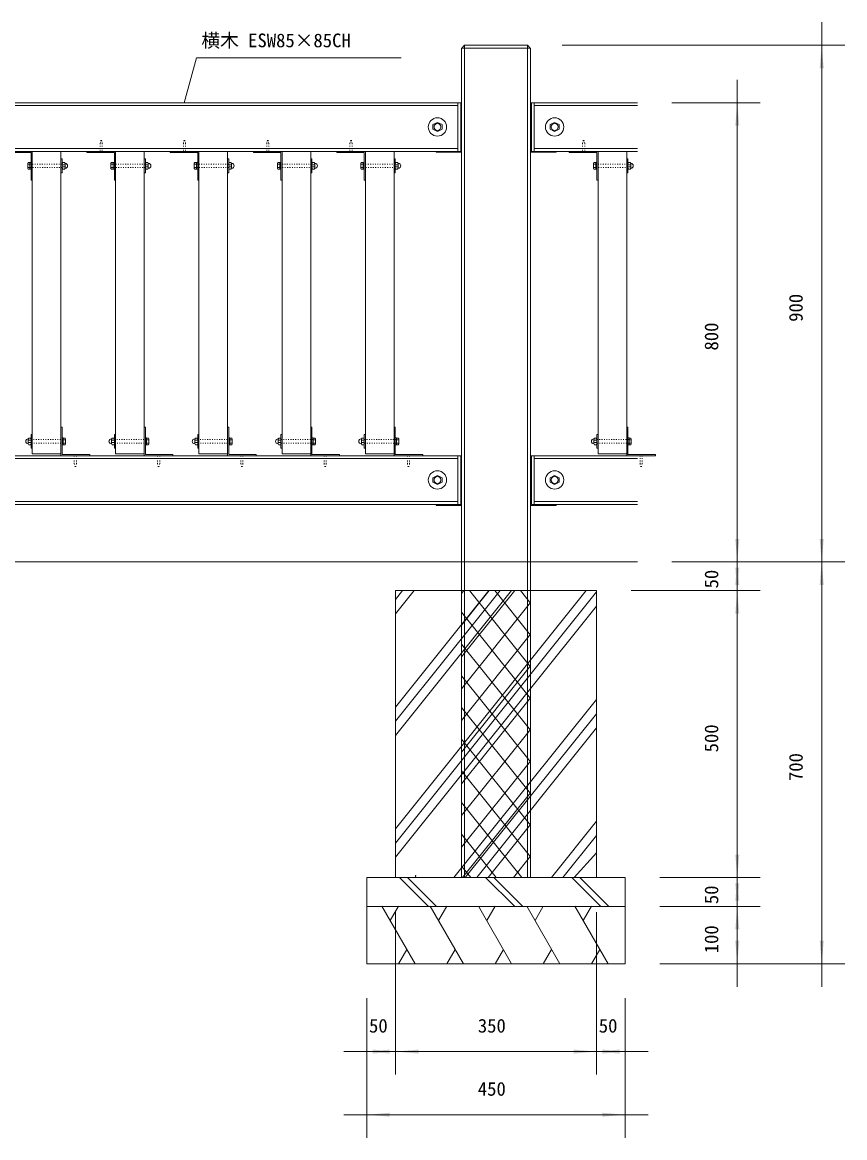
# Model space of a CAD drawing. Units: millimetres, scale not verified. Extents: x -3900 to 3900, y -2750 to 2750.
# Drawn here: x -871 to 561, y -517 to 1426 of the extents above; entities that cross this region are included whole.
import ezdxf
from ezdxf.enums import TextEntityAlignment as Align

# ---------------------------------------------------------------- set-up
doc = ezdxf.new("R2010")
doc.units = ezdxf.units.MM
doc.header["$LTSCALE"] = 20
doc.linetypes.add('USER5', pattern=[0.208282, 0.069427, -0.138855])
doc.layers.add('0-1_IMPORTED', color=2, linetype='Continuous', lineweight=18)
doc.styles.add('ＭＳ ゴシック', font='')
doc.styles.get('ＭＳ ゴシック').set_extended_font_data('MS Gothic')

msp = doc.modelspace()

# ---------------------------------------------------------------- linework, layer by layer
at = {"layer": '0-1_IMPORTED', "color": 1}
for p, q in [((521, 1426), (521, 1386)), ((69, 1386), (561, 1386)), ((521, 1386), (521, 486)), ((-588.8, 1286), (-567.8, 1364)), ((-567.8, 1364), (-211, 1364)), ((374, 1286), (374, 1326)), ((260, 1286), (414, 1286)), ((374, 486), (374, 1286)), ((374, 486), (374, 526)), ((521, 526), (521, 486)), ((260, 486), (414, 486)), ((260, 486), (414, 486)), ((260, 486), (561, 486)), ((260, 486), (561, 486)), ((374, 436), (374, 486)), ((374, 446), (374, 486)), ((521, 486), (521, 446)), ((521, 486), (521, -214)), ((374, 436), (374, 476)), ((189, 436), (414, 436)), ((189, 436), (414, 436)), ((374, -64), (374, 436)), ((374, 396), (374, 436)), ((374, -64), (374, -24)), ((239, -64), (414, -64)), ((239, -64), (414, -64)), ((374, -114), (374, -64)), ((374, -104), (374, -64)), ((374, -114), (374, -74)), ((239, -114), (414, -114)), ((239, -114), (414, -114)), ((374, -214), (374, -114)), ((374, -154), (374, -114)), ((-221, -124), (-221, -407)), ((-221, -124), (-221, -407)), ((129, -124), (129, -407)), ((129, -124), (129, -407)), ((239, -214), (414, -214)), ((239, -214), (561, -214)), ((374, -254), (374, -214)), ((521, -214), (521, -254)), ((-271, -274), (-271, -407)), ((-271, -274), (-271, -517)), ((179, -274), (179, -407)), ((179, -274), (179, -517)), ((-311, -367), (-271, -367)), ((-271, -367), (-221, -367)), ((-261, -367), (-221, -367)), ((-221, -367), (-181, -367)), ((-221, -367), (129, -367)), ((89, -367), (129, -367)), ((129, -367), (169, -367)), ((129, -367), (179, -367)), ((179, -367), (219, -367)), ((-271, -477), (-311, -477)), ((179, -477), (-271, -477)), ((219, -477), (179, -477))]:
    msp.add_line(p, q, dxfattribs=at)
at = {"layer": '0-1_IMPORTED'}
for p, q in [((-106, 1381), (14, 1381)), ((-101, 1386), (-101, -64)), ((9, 1386), (9, -64)), ((-1979.5, 1281), (-112.5, 1281)), ((200, 1281), (20.5, 1281)), ((-112.5, 1206), (-1979.5, 1206)), ((20.5, 1206), (200, 1206)), ((-861.5, 1178.91), (-857.5, 1178.91)), ((-861.5, 1173.09), (-857.5, 1173.09)), ((-801.5, 1180), (-800.49, 1181.75)), ((-801.5, 1180), (-801.5, 1172)), ((-796.5, 1177.99), (-801.5, 1177.99)), ((-796.5, 1174.01), (-801.5, 1174.01)), ((-801.5, 1172), (-800.49, 1170.25)), ((-797.51, 1181.75), (-800.49, 1181.75)), ((-797.51, 1170.25), (-800.49, 1170.25)), ((-796.5, 1180), (-797.51, 1181.75)), ((-796.5, 1172), (-797.51, 1170.25)), ((-796.25, 1180.25), (-796.5, 1180.25)), ((-796.5, 1180), (-796.5, 1172)), ((-796.25, 1171.75), (-796.5, 1171.75)), ((-716.5, 1178.91), (-712.5, 1178.91)), ((-716.5, 1173.09), (-712.5, 1173.09)), ((-656.5, 1180), (-655.49, 1181.75)), ((-656.5, 1180), (-656.5, 1172)), ((-651.5, 1177.99), (-656.5, 1177.99)), ((-651.5, 1174.01), (-656.5, 1174.01)), ((-656.5, 1172), (-655.49, 1170.25)), ((-652.51, 1181.75), (-655.49, 1181.75)), ((-652.51, 1170.25), (-655.49, 1170.25)), ((-651.5, 1180), (-652.51, 1181.75)), ((-651.5, 1172), (-652.51, 1170.25)), ((-651.25, 1180.25), (-651.5, 1180.25)), ((-651.5, 1180), (-651.5, 1172)), ((-651.25, 1171.75), (-651.5, 1171.75)), ((-571.5, 1178.91), (-567.5, 1178.91)), ((-571.5, 1173.09), (-567.5, 1173.09)), ((-511.5, 1180), (-510.49, 1181.75)), ((-511.5, 1180), (-511.5, 1172)), ((-506.5, 1177.99), (-511.5, 1177.99)), ((-506.5, 1174.01), (-511.5, 1174.01)), ((-511.5, 1172), (-510.49, 1170.25)), ((-507.51, 1181.75), (-510.49, 1181.75)), ((-507.51, 1170.25), (-510.49, 1170.25)), ((-506.5, 1180), (-507.51, 1181.75)), ((-506.5, 1172), (-507.51, 1170.25)), ((-506.25, 1180.25), (-506.5, 1180.25)), ((-506.5, 1180), (-506.5, 1172)), ((-506.25, 1171.75), (-506.5, 1171.75)), ((-426.5, 1178.91), (-422.5, 1178.91)), ((-426.5, 1173.09), (-422.5, 1173.09)), ((-366.5, 1180), (-365.49, 1181.75)), ((-366.5, 1180), (-366.5, 1172)), ((-361.5, 1177.99), (-366.5, 1177.99)), ((-361.5, 1174.01), (-366.5, 1174.01)), ((-366.5, 1172), (-365.49, 1170.25)), ((-362.51, 1181.75), (-365.49, 1181.75)), ((-362.51, 1170.25), (-365.49, 1170.25)), ((-361.5, 1180), (-362.51, 1181.75)), ((-361.5, 1172), (-362.51, 1170.25)), ((-361.25, 1180.25), (-361.5, 1180.25)), ((-361.5, 1180), (-361.5, 1172)), ((-361.25, 1171.75), (-361.5, 1171.75)), ((-281.5, 1178.91), (-277.5, 1178.91)), ((-281.5, 1173.09), (-277.5, 1173.09)), ((-221.5, 1180), (-220.49, 1181.75)), ((-221.5, 1180), (-221.5, 1172)), ((-216.5, 1177.99), (-221.5, 1177.99)), ((-216.5, 1174.01), (-221.5, 1174.01)), ((-221.5, 1172), (-220.49, 1170.25)), ((-217.51, 1181.75), (-220.49, 1181.75)), ((-217.51, 1170.25), (-220.49, 1170.25)), ((-216.5, 1180), (-217.51, 1181.75)), ((-216.5, 1172), (-217.51, 1170.25)), ((-216.25, 1180.25), (-216.5, 1180.25)), ((-216.5, 1180), (-216.5, 1172)), ((-216.25, 1171.75), (-216.5, 1171.75)), ((123.5, 1178.91), (127.5, 1178.91)), ((123.5, 1173.09), (127.5, 1173.09)), ((183.5, 1180), (184.51, 1181.75)), ((183.5, 1180), (183.5, 1172)), ((188.5, 1177.99), (183.5, 1177.99)), ((188.5, 1174.01), (183.5, 1174.01)), ((183.5, 1172), (184.51, 1170.25)), ((187.49, 1181.75), (184.51, 1181.75)), ((187.49, 1170.25), (184.51, 1170.25)), ((188.5, 1180), (187.49, 1181.75)), ((188.5, 1172), (187.49, 1170.25)), ((188.75, 1180.25), (188.5, 1180.25)), ((188.5, 1180), (188.5, 1172)), ((188.75, 1171.75), (188.5, 1171.75)), ((-860.75, 700.25), (-860.5, 700.25)), ((-860.5, 700), (-859.49, 701.75)), ((-860.5, 692), (-860.5, 700)), ((-859.49, 701.75), (-856.51, 701.75)), ((-855.5, 700), (-856.51, 701.75)), ((-855.5, 692), (-855.5, 700)), ((-715.75, 700.25), (-715.5, 700.25)), ((-715.5, 700), (-714.49, 701.75)), ((-715.5, 692), (-715.5, 700)), ((-714.49, 701.75), (-711.51, 701.75)), ((-710.5, 700), (-711.51, 701.75)), ((-710.5, 692), (-710.5, 700)), ((-570.75, 700.25), (-570.5, 700.25)), ((-570.5, 700), (-569.49, 701.75)), ((-570.5, 692), (-570.5, 700)), ((-569.49, 701.75), (-566.51, 701.75)), ((-565.5, 700), (-566.51, 701.75)), ((-565.5, 692), (-565.5, 700)), ((-425.75, 700.25), (-425.5, 700.25)), ((-425.5, 700), (-424.49, 701.75)), ((-425.5, 692), (-425.5, 700)), ((-424.49, 701.75), (-421.51, 701.75)), ((-420.5, 700), (-421.51, 701.75)), ((-420.5, 692), (-420.5, 700)), ((-280.75, 700.25), (-280.5, 700.25)), ((-280.5, 700), (-279.49, 701.75)), ((-280.5, 692), (-280.5, 700)), ((-279.49, 701.75), (-276.51, 701.75)), ((-275.5, 700), (-276.51, 701.75)), ((-275.5, 692), (-275.5, 700)), ((124.25, 700.25), (124.5, 700.25)), ((124.5, 700), (125.51, 701.75)), ((124.5, 692), (124.5, 700)), ((125.51, 701.75), (128.49, 701.75)), ((129.5, 700), (128.49, 701.75)), ((129.5, 692), (129.5, 700)), ((-860.75, 691.75), (-860.5, 691.75)), ((-860.5, 697.99), (-855.5, 697.99)), ((-860.5, 694.01), (-855.5, 694.01)), ((-860.5, 692), (-859.49, 690.25)), ((-859.49, 690.25), (-856.51, 690.25)), ((-855.5, 692), (-856.51, 690.25)), ((-795.5, 698.91), (-799.5, 698.91)), ((-795.5, 693.09), (-799.5, 693.09)), ((-715.75, 691.75), (-715.5, 691.75)), ((-715.5, 697.99), (-710.5, 697.99)), ((-715.5, 694.01), (-710.5, 694.01)), ((-715.5, 692), (-714.49, 690.25)), ((-714.49, 690.25), (-711.51, 690.25)), ((-710.5, 692), (-711.51, 690.25)), ((-650.5, 698.91), (-654.5, 698.91)), ((-650.5, 693.09), (-654.5, 693.09)), ((-570.75, 691.75), (-570.5, 691.75)), ((-570.5, 697.99), (-565.5, 697.99)), ((-570.5, 694.01), (-565.5, 694.01)), ((-570.5, 692), (-569.49, 690.25)), ((-569.49, 690.25), (-566.51, 690.25)), ((-565.5, 692), (-566.51, 690.25)), ((-505.5, 698.91), (-509.5, 698.91)), ((-505.5, 693.09), (-509.5, 693.09)), ((-425.75, 691.75), (-425.5, 691.75)), ((-425.5, 697.99), (-420.5, 697.99)), ((-425.5, 694.01), (-420.5, 694.01)), ((-425.5, 692), (-424.49, 690.25)), ((-424.49, 690.25), (-421.51, 690.25)), ((-420.5, 692), (-421.51, 690.25)), ((-360.5, 698.91), (-364.5, 698.91)), ((-360.5, 693.09), (-364.5, 693.09)), ((-280.75, 691.75), (-280.5, 691.75)), ((-280.5, 697.99), (-275.5, 697.99)), ((-280.5, 694.01), (-275.5, 694.01)), ((-280.5, 692), (-279.49, 690.25)), ((-279.49, 690.25), (-276.51, 690.25)), ((-275.5, 692), (-276.51, 690.25)), ((-215.5, 698.91), (-219.5, 698.91)), ((-215.5, 693.09), (-219.5, 693.09)), ((124.25, 691.75), (124.5, 691.75)), ((124.5, 697.99), (129.5, 697.99)), ((124.5, 694.01), (129.5, 694.01)), ((124.5, 692), (125.51, 690.25)), ((125.51, 690.25), (128.49, 690.25)), ((129.5, 692), (128.49, 690.25)), ((189.5, 698.91), (185.5, 698.91)), ((189.5, 693.09), (185.5, 693.09)), ((-1979.5, 666), (-112.5, 666)), ((200, 666), (20.5, 666)), ((-112.5, 591), (-1979.5, 591)), ((20.5, 591), (200, 591)), ((200, 486), (-2505, 486)), ((-221, 395.77), (-188.81, 436)), ((-221, 420.52), (-208.61, 436)), ((-221, 183.63), (-19.11, 436)), ((-221, 208.38), (-38.91, 436)), ((-221, 233.13), (-58.71, 436)), ((-221, 21), (111, 436)), ((-221, -3.75), (129, 433.75)), ((-106, 430.91), (-101.93, 436)), ((-106, 375.67), (-57.74, 436)), ((-106, 320.43), (-13.54, 436)), ((14, 303.44), (-92.05, 436)), ((14, 358.68), (-47.85, 436)), ((14, 413.92), (-3.66, 436)), ((-221, -28.5), (129, 409)), ((-106, 265.19), (14, 415.19)), ((14, 248.2), (-106, 398.2)), ((-106, 209.94), (14, 359.94)), ((14, 192.95), (-106, 342.95)), ((-106, 154.7), (14, 304.7)), ((14, 137.71), (-106, 287.71)), ((-119.29, -64), (129, 246.37)), ((-106, 99.46), (14, 249.46)), ((14, 82.47), (-106, 232.47)), ((-99.5, -64), (129, 221.62)), ((-79.7, -64), (129, 196.87)), ((-106, 44.22), (14, 194.22)), ((14, 27.23), (-106, 177.23)), ((-106, -11.03), (14, 138.97)), ((14, -28.02), (-106, 121.98)), ((-104.18, -64), (14, 83.73)), ((-1.41, -64), (-106, 66.74)), ((-59.99, -64), (14, 28.49)), ((50.41, -64), (129, 34.24)), ((-45.6, -64), (-106, 11.5)), ((70.21, -64), (129, 9.49)), ((-15.8, -64), (14, -26.75)), ((90.01, -64), (129, -20.68)), ((-89.8, -64), (-106, -43.74)), ((-214.14, -63.82), (-164.14, -113.82)), ((-86, -64), (-206, -64)), ((-200, -63.82), (-150, -113.82)), ((-64.14, -63.82), (-14.14, -113.82)), ((-50, -63.82), (0, -113.82)), ((85.86, -63.82), (135.86, -113.82)), ((100, -63.82), (150, -113.82)), ((-186.87, -213.88), (-244.61, -113.88)), ((-230.17, -138.88), (-215.74, -113.88)), ((-102.87, -213.88), (-160.61, -113.88)), ((-146.17, -138.88), (-131.74, -113.88)), ((-18.87, -213.88), (-76.61, -113.88)), ((-62.17, -138.88), (-47.74, -113.88)), ((65.13, -213.88), (7.39, -113.88)), ((21.83, -138.88), (36.26, -113.88)), ((149.13, -213.88), (91.39, -113.88)), ((105.83, -138.88), (120.26, -113.88)), ((-201.31, -188.88), (-215.74, -213.88)), ((-117.31, -188.88), (-131.74, -213.88)), ((-33.31, -188.88), (-47.74, -213.88)), ((50.69, -188.88), (36.26, -213.88)), ((134.69, -188.88), (120.26, -213.88))]:
    msp.add_line(p, q, dxfattribs=at)
at = {"layer": '0-1_IMPORTED', "linetype": 'USER5'}
for p, q in [((-735.31, 1215), (-733.5, 1222.91)), ((-731.69, 1215), (-733.5, 1222.91)), ((-590.31, 1215), (-588.5, 1222.91)), ((-586.69, 1215), (-588.5, 1222.91)), ((-445.31, 1215), (-443.5, 1222.91)), ((-441.69, 1215), (-443.5, 1222.91)), ((-300.31, 1215), (-298.5, 1222.91)), ((-296.69, 1215), (-298.5, 1222.91)), ((104.69, 1215), (106.5, 1222.91)), ((108.31, 1215), (106.5, 1222.91)), ((-780.31, 657), (-778.5, 649.09)), ((-776.69, 657), (-778.5, 649.09)), ((-635.31, 657), (-633.5, 649.09)), ((-631.69, 657), (-633.5, 649.09)), ((-490.31, 657), (-488.5, 649.09)), ((-486.69, 657), (-488.5, 649.09)), ((-345.31, 657), (-343.5, 649.09)), ((-341.69, 657), (-343.5, 649.09)), ((-200.31, 657), (-198.5, 649.09)), ((-196.69, 657), (-198.5, 649.09)), ((204.69, 657), (206.5, 649.09)), ((208.31, 657), (206.5, 649.09))]:
    msp.add_line(p, q, dxfattribs=at)
at = {"layer": '0-1_IMPORTED', "color": 1, "linetype": 'USER5'}
for p, q in [((-735.31, 1215), (-735.31, 1199)), ((-731.69, 1215), (-731.69, 1199)), ((-590.31, 1215), (-590.31, 1199)), ((-586.69, 1215), (-586.69, 1199)), ((-445.31, 1215), (-445.31, 1199)), ((-441.69, 1215), (-441.69, 1199)), ((-300.31, 1215), (-300.31, 1199)), ((-296.69, 1215), (-296.69, 1199)), ((104.69, 1215), (104.69, 1199)), ((108.31, 1215), (108.31, 1199)), ((-780.31, 657), (-780.31, 673)), ((-776.69, 657), (-776.69, 673)), ((-635.31, 657), (-635.31, 673)), ((-631.69, 657), (-631.69, 673)), ((-490.31, 657), (-490.31, 673)), ((-486.69, 657), (-486.69, 673)), ((-345.31, 657), (-345.31, 673)), ((-341.69, 657), (-341.69, 673)), ((-200.31, 657), (-200.31, 673)), ((-196.69, 657), (-196.69, 673)), ((204.69, 657), (204.69, 673)), ((208.31, 657), (208.31, 673))]:
    msp.add_line(p, q, dxfattribs=at)
at = {"layer": '0-1_IMPORTED'}
for points in [[(-101, 1386), (9, 1386), (14, 1380.63), (14, -64), (-106, -64), (-106, 1380.63)], [(-1979.5, 1286), (-112.5, 1286), (-112.5, 1201), (-1979.5, 1201)], [(-106, 1286), (-106, 1199.5), (-150.5, 1199.5), (-150.5, 1201), (-107.5, 1201), (-107.5, 1286)], [(-112.5, 1286), (-107.5, 1286), (-107.5, 1201), (-112.5, 1201)], [(14, 1286), (14, 1199.5), (58.5, 1199.5), (58.5, 1201), (15.5, 1201), (15.5, 1286)], [(20.5, 1286), (15.5, 1286), (15.5, 1201), (20.5, 1201)], [(-148, 1235.71), (-140, 1239.71), (-140, 1247.71), (-148, 1251.71), (-156, 1247.71), (-156, 1239.71)], [(56, 1235.71), (48, 1239.71), (48, 1247.71), (56, 1251.71), (64, 1247.71), (64, 1239.71)], [(-853.5, 1201), (-853.5, 1151), (-855.5, 1151), (-855.5, 1199), (-903.5, 1199), (-903.5, 1201)], [(-853.5, 1201), (-803.5, 1201), (-803.5, 674), (-853.5, 674)], [(-801.5, 1188), (-803.5, 1188), (-803.5, 1164), (-801.5, 1164)], [(-708.5, 1201), (-708.5, 1151), (-710.5, 1151), (-710.5, 1199), (-758.5, 1199), (-758.5, 1201)], [(-708.5, 1201), (-658.5, 1201), (-658.5, 674), (-708.5, 674)], [(-656.5, 1188), (-658.5, 1188), (-658.5, 1164), (-656.5, 1164)], [(-563.5, 1201), (-563.5, 1151), (-565.5, 1151), (-565.5, 1199), (-613.5, 1199), (-613.5, 1201)], [(-563.5, 1201), (-513.5, 1201), (-513.5, 674), (-563.5, 674)], [(-511.5, 1188), (-513.5, 1188), (-513.5, 1164), (-511.5, 1164)], [(-418.5, 1201), (-418.5, 1151), (-420.5, 1151), (-420.5, 1199), (-468.5, 1199), (-468.5, 1201)], [(-418.5, 1201), (-368.5, 1201), (-368.5, 674), (-418.5, 674)], [(-366.5, 1188), (-368.5, 1188), (-368.5, 1164), (-366.5, 1164)], [(-273.5, 1201), (-273.5, 1151), (-275.5, 1151), (-275.5, 1199), (-323.5, 1199), (-323.5, 1201)], [(-273.5, 1201), (-223.5, 1201), (-223.5, 674), (-273.5, 674)], [(-221.5, 1188), (-223.5, 1188), (-223.5, 1164), (-221.5, 1164)], [(131.5, 1201), (131.5, 1151), (129.5, 1151), (129.5, 1199), (81.5, 1199), (81.5, 1201)], [(131.5, 1201), (181.5, 1201), (181.5, 674), (131.5, 674)], [(183.5, 1188), (181.5, 1188), (181.5, 1164), (183.5, 1164)], [(-861.5, 1180.45), (-860.75, 1181.75), (-857.5, 1181.75), (-857.5, 1170.25), (-860.75, 1170.25), (-861.5, 1171.55)], [(-857.5, 1182), (-855.5, 1182), (-855.5, 1170), (-857.5, 1170)], [(-716.5, 1180.45), (-715.75, 1181.75), (-712.5, 1181.75), (-712.5, 1170.25), (-715.75, 1170.25), (-716.5, 1171.55)], [(-712.5, 1182), (-710.5, 1182), (-710.5, 1170), (-712.5, 1170)], [(-571.5, 1180.45), (-570.75, 1181.75), (-567.5, 1181.75), (-567.5, 1170.25), (-570.75, 1170.25), (-571.5, 1171.55)], [(-567.5, 1182), (-565.5, 1182), (-565.5, 1170), (-567.5, 1170)], [(-426.5, 1180.45), (-425.75, 1181.75), (-422.5, 1181.75), (-422.5, 1170.25), (-425.75, 1170.25), (-426.5, 1171.55)], [(-422.5, 1182), (-420.5, 1182), (-420.5, 1170), (-422.5, 1170)], [(-281.5, 1180.45), (-280.75, 1181.75), (-277.5, 1181.75), (-277.5, 1170.25), (-280.75, 1170.25), (-281.5, 1171.55)], [(-277.5, 1182), (-275.5, 1182), (-275.5, 1170), (-277.5, 1170)], [(123.5, 1180.45), (124.25, 1181.75), (127.5, 1181.75), (127.5, 1170.25), (124.25, 1170.25), (123.5, 1171.55)], [(127.5, 1182), (129.5, 1182), (129.5, 1170), (127.5, 1170)], [(-803.5, 671), (-803.5, 721), (-801.5, 721), (-801.5, 673), (-753.5, 673), (-753.5, 671)], [(-658.5, 671), (-658.5, 721), (-656.5, 721), (-656.5, 673), (-608.5, 673), (-608.5, 671)], [(-513.5, 671), (-513.5, 721), (-511.5, 721), (-511.5, 673), (-463.5, 673), (-463.5, 671)], [(-368.5, 671), (-368.5, 721), (-366.5, 721), (-366.5, 673), (-318.5, 673), (-318.5, 671)], [(-223.5, 671), (-223.5, 721), (-221.5, 721), (-221.5, 673), (-173.5, 673), (-173.5, 671)], [(181.5, 671), (181.5, 721), (183.5, 721), (183.5, 673), (231.5, 673), (231.5, 671)], [(-855.5, 684), (-853.5, 684), (-853.5, 708), (-855.5, 708)], [(-799.5, 690), (-801.5, 690), (-801.5, 702), (-799.5, 702)], [(-795.5, 691.55), (-796.25, 690.25), (-799.5, 690.25), (-799.5, 701.75), (-796.25, 701.75), (-795.5, 700.45)], [(-710.5, 684), (-708.5, 684), (-708.5, 708), (-710.5, 708)], [(-654.5, 690), (-656.5, 690), (-656.5, 702), (-654.5, 702)], [(-650.5, 691.55), (-651.25, 690.25), (-654.5, 690.25), (-654.5, 701.75), (-651.25, 701.75), (-650.5, 700.45)], [(-565.5, 684), (-563.5, 684), (-563.5, 708), (-565.5, 708)], [(-509.5, 690), (-511.5, 690), (-511.5, 702), (-509.5, 702)], [(-505.5, 691.55), (-506.25, 690.25), (-509.5, 690.25), (-509.5, 701.75), (-506.25, 701.75), (-505.5, 700.45)], [(-420.5, 684), (-418.5, 684), (-418.5, 708), (-420.5, 708)], [(-364.5, 690), (-366.5, 690), (-366.5, 702), (-364.5, 702)], [(-360.5, 691.55), (-361.25, 690.25), (-364.5, 690.25), (-364.5, 701.75), (-361.25, 701.75), (-360.5, 700.45)], [(-275.5, 684), (-273.5, 684), (-273.5, 708), (-275.5, 708)], [(-219.5, 690), (-221.5, 690), (-221.5, 702), (-219.5, 702)], [(-215.5, 691.55), (-216.25, 690.25), (-219.5, 690.25), (-219.5, 701.75), (-216.25, 701.75), (-215.5, 700.45)], [(129.5, 684), (131.5, 684), (131.5, 708), (129.5, 708)], [(185.5, 690), (183.5, 690), (183.5, 702), (185.5, 702)], [(189.5, 691.55), (188.75, 690.25), (185.5, 690.25), (185.5, 701.75), (188.75, 701.75), (189.5, 700.45)], [(-1979.5, 671), (-112.5, 671), (-112.5, 586), (-1979.5, 586)], [(-106, 671), (-106, 584.5), (-150.5, 584.5), (-150.5, 586), (-107.5, 586), (-107.5, 671)], [(-112.5, 671), (-107.5, 671), (-107.5, 586), (-112.5, 586)], [(14, 671), (14, 584.5), (58.5, 584.5), (58.5, 586), (15.5, 586), (15.5, 671)], [(20.5, 671), (15.5, 671), (15.5, 586), (20.5, 586)], [(-148, 620.71), (-140, 624.71), (-140, 632.71), (-148, 636.71), (-156, 632.71), (-156, 624.71)], [(56, 620.71), (48, 624.71), (48, 632.71), (56, 636.71), (64, 632.71), (64, 624.71)], [(-221, 436), (129, 436), (129, -64), (-221, -64)], [(-271, -64), (179, -64), (179, -114), (-271, -114)], [(-186, -64), (-186.35, -60), (-185.65, -60)], [(-271, -114), (179, -114), (179, -214), (-271, -214)]]:
    msp.add_lwpolyline(points, close=True, dxfattribs=at)
for points in [[(200, 1286), (20.5, 1286), (20.5, 1201), (200, 1201)], [(200, 671), (20.5, 671), (20.5, 586), (200, 586)]]:
    msp.add_lwpolyline(points, dxfattribs=at)
at = {"layer": '0-1_IMPORTED', "linetype": 'USER5'}
for points in [[(-857.5, 1179), (-801.5, 1179), (-801.5, 1173), (-857.5, 1173)], [(-712.5, 1179), (-656.5, 1179), (-656.5, 1173), (-712.5, 1173)], [(-567.5, 1179), (-511.5, 1179), (-511.5, 1173), (-567.5, 1173)], [(-422.5, 1179), (-366.5, 1179), (-366.5, 1173), (-422.5, 1173)], [(-277.5, 1179), (-221.5, 1179), (-221.5, 1173), (-277.5, 1173)], [(127.5, 1179), (183.5, 1179), (183.5, 1173), (127.5, 1173)], [(-799.5, 693), (-855.5, 693), (-855.5, 699), (-799.5, 699)], [(-654.5, 693), (-710.5, 693), (-710.5, 699), (-654.5, 699)], [(-509.5, 693), (-565.5, 693), (-565.5, 699), (-509.5, 699)], [(-364.5, 693), (-420.5, 693), (-420.5, 699), (-364.5, 699)], [(-219.5, 693), (-275.5, 693), (-275.5, 699), (-219.5, 699)], [(185.5, 693), (129.5, 693), (129.5, 699), (185.5, 699)]]:
    msp.add_lwpolyline(points, close=True, dxfattribs=at)
at = {"layer": '0-1_IMPORTED', "color": 4}
for centre in [(-148, 1243.71), (56, 1243.71), (-148, 628.71), (56, 628.71)]:
    msp.add_circle(centre, 16, dxfattribs=at)
at = {"layer": '0-1_IMPORTED'}
for centre in [(-148, 1243.71), (56, 1243.71), (-148, 628.71), (56, 628.71)]:
    msp.add_circle(centre, 6, dxfattribs=at)
for centre, start, end in [((-796.25, 1176), 270, 90), ((-651.25, 1176), 270, 90), ((-506.25, 1176), 270, 90), ((-361.25, 1176), 270, 90), ((-216.25, 1176), 270, 90), ((188.75, 1176), 270, 90), ((-860.75, 696), 90, 270), ((-715.75, 696), 90, 270), ((-570.75, 696), 90, 270), ((-425.75, 696), 90, 270), ((-280.75, 696), 90, 270), ((124.25, 696), 90, 270)]:
    msp.add_arc(centre, 4.25, start, end, dxfattribs=at)
at = {"layer": '0-1_IMPORTED', "color": 1}
for points in [[(521, 1386), (524.5, 1346), (517.5, 1346)], [(374, 1286), (377.5, 1246), (370.5, 1246)], [(374, 486), (370.5, 526), (377.5, 526)], [(521, 486), (517.5, 526), (524.5, 526)], [(374, 486), (377.5, 446), (370.5, 446)], [(521, 486), (524.5, 446), (517.5, 446)], [(374, 436), (370.5, 476), (377.5, 476)], [(374, 436), (377.5, 396), (370.5, 396)], [(374, -64), (370.5, -24), (377.5, -24)], [(374, -64), (377.5, -104), (370.5, -104)], [(374, -114), (370.5, -74), (377.5, -74)], [(374, -114), (377.5, -154), (370.5, -154)], [(374, -214), (370.5, -174), (377.5, -174)], [(521, -214), (517.5, -174), (524.5, -174)], [(-271, -367), (-231, -363.5), (-231, -370.5)], [(-221, -367), (-261, -370.5), (-261, -363.5)], [(-221, -367), (-181, -363.5), (-181, -370.5)], [(129, -367), (89, -370.5), (89, -363.5)], [(129, -367), (169, -363.5), (169, -370.5)], [(179, -367), (139, -370.5), (139, -363.5)], [(-271, -477), (-231, -473.5), (-231, -480.5)], [(179, -477), (139, -480.5), (139, -473.5)]]:
    msp.add_solid(points, dxfattribs=at)

# ---------------------------------------------------------------- texts
at = {"layer": '0-1_IMPORTED', "color": 7, "style": 'ＭＳ ゴシック'}
for s, p in [('横木 ESW85×85CH', (-559.11, 1375.36)), ('50', (-267.17, -341.07)), ('350', (-77.75, -341.07)), ('50', (132.83, -341.07)), ('450', (-77.75, -451.07))]:
    msp.add_text(s, height=23.88, dxfattribs=at).set_placement(p, align=Align.BOTTOM_LEFT)
for s, p in [('900', (495.07, 904.25)), ('800', (348.07, 854.25)), ('50', (348.07, 439.83)), ('500', (348.07, 154.25)), ('700', (495.07, 104.25)), ('50', (348.07, -110.17)), ('100', (348.07, -195.75))]:
    msp.add_text(s, height=23.88, rotation=90, dxfattribs=at).set_placement(p, align=Align.BOTTOM_LEFT)

doc.saveas('drawing.dxf')
